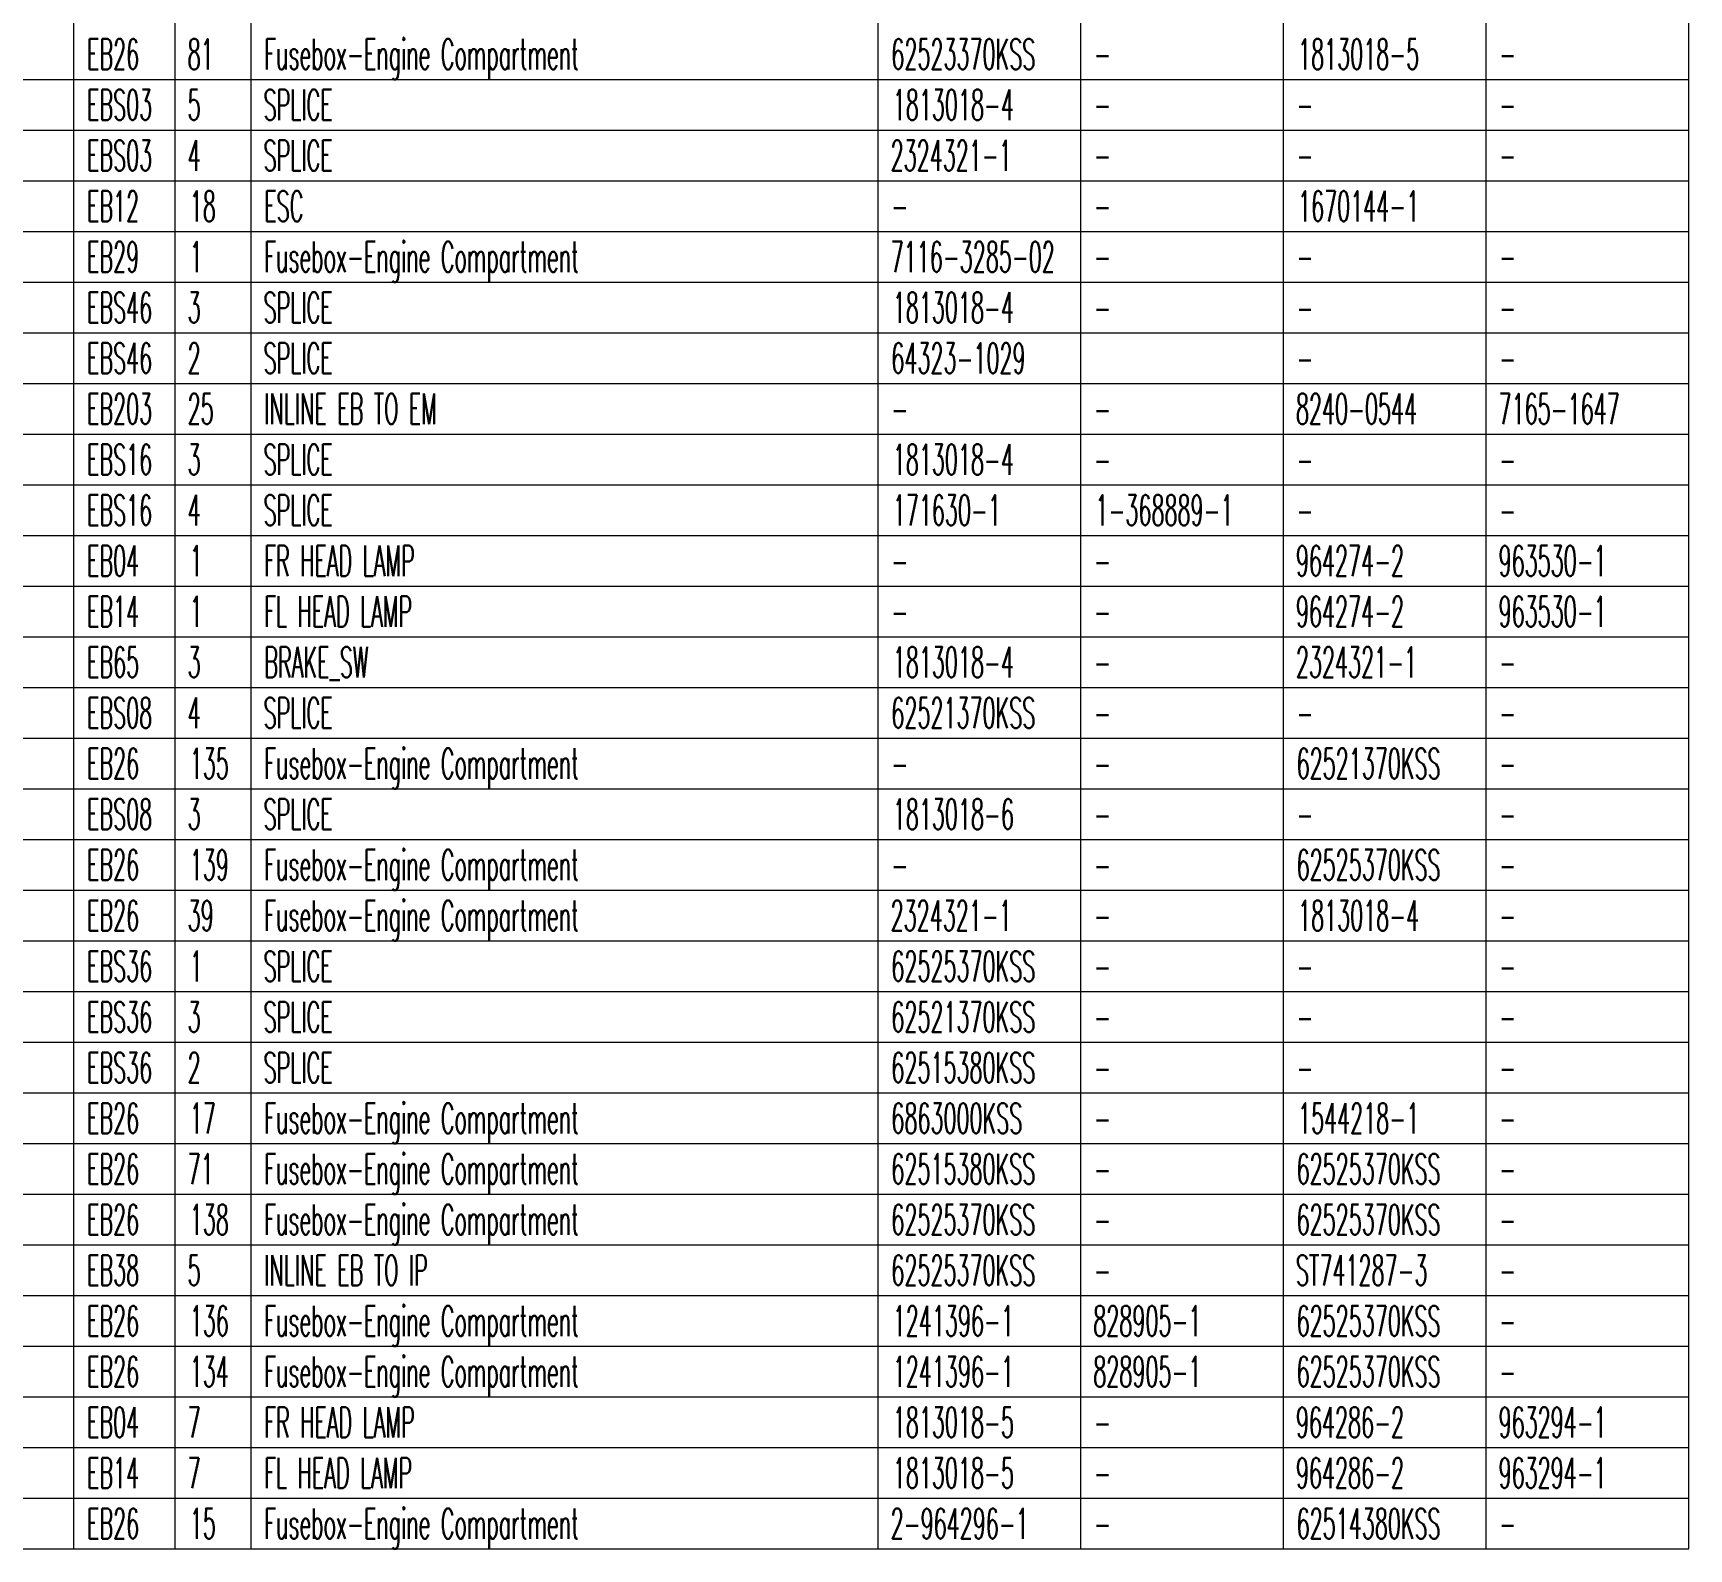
# Model space of a CAD drawing. Header units: inches. Extents: x 47316 to 59086, y 3141 to 11743.
# Drawn here: x 56353.2 to 56516.7, y 9728 to 9877.5 of the extents above; entities that cross this region are included whole.
import ezdxf

# ---------------------------------------------------------------- set-up
doc = ezdxf.new("R2010")
doc.units = ezdxf.units.IN
doc.header["$MEASUREMENT"] = 0
doc.styles.get("Standard").update_dxf_attribs({"font": ''})
doc.styles.get('Standard').set_extended_font_data('SimSun')

msp = doc.modelspace()

# ---------------------------------------------------------------- linework, layer by layer
at = {"color": 0, "linetype": 'Continuous', "lineweight": 15}
for p, q in [((56357.26, 9727.95), (56357.26, 10232.95)), ((56367.26, 9727.95), (56367.26, 10232.95)), ((56374.76, 9727.95), (56374.76, 10232.95)), ((56436.65, 9727.95), (56436.65, 10232.95)), ((56456.65, 9727.95), (56456.65, 10232.95)), ((56476.65, 9727.95), (56476.65, 10232.95)), ((56496.65, 9727.95), (56496.65, 10232.95)), ((56516.65, 9727.95), (56516.65, 10232.95)), ((56189.8, 9872.95), (56516.65, 9872.95)), ((56189.8, 9867.95), (56516.65, 9867.95)), ((56189.8, 9862.95), (56516.65, 9862.95)), ((56189.8, 9857.95), (56516.65, 9857.95)), ((56189.8, 9852.95), (56516.65, 9852.95)), ((56189.8, 9847.95), (56516.65, 9847.95)), ((56189.8, 9842.95), (56516.65, 9842.95)), ((56189.8, 9837.95), (56516.65, 9837.95)), ((56189.8, 9832.95), (56516.65, 9832.95)), ((56189.8, 9827.95), (56516.65, 9827.95)), ((56189.8, 9822.95), (56516.65, 9822.95)), ((56189.8, 9817.95), (56516.65, 9817.95)), ((56189.8, 9812.95), (56516.65, 9812.95)), ((56189.8, 9807.95), (56516.65, 9807.95)), ((56189.8, 9802.95), (56516.65, 9802.95)), ((56189.8, 9797.95), (56516.65, 9797.95)), ((56189.8, 9792.95), (56516.65, 9792.95)), ((56189.8, 9787.95), (56516.65, 9787.95)), ((56189.8, 9782.95), (56516.65, 9782.95)), ((56189.8, 9777.95), (56516.65, 9777.95)), ((56189.8, 9772.95), (56516.65, 9772.95)), ((56189.8, 9767.95), (56516.65, 9767.95)), ((56189.8, 9762.95), (56516.65, 9762.95)), ((56189.8, 9757.95), (56516.65, 9757.95)), ((56189.8, 9752.95), (56516.65, 9752.95)), ((56189.8, 9747.95), (56516.65, 9747.95)), ((56189.8, 9742.95), (56516.65, 9742.95)), ((56189.8, 9737.95), (56516.65, 9737.95)), ((56189.8, 9732.95), (56516.65, 9732.95)), ((56189.8, 9727.95), (56516.65, 9727.95))]:
    msp.add_line(p, q, dxfattribs=at)

# ---------------------------------------------------------------- texts
at = {"color": 7, "linetype": 'Continuous', "lineweight": 15, "char_height": 3, "attachment_point": 1}
for s, insert, width in [('\\Fromans.shx;\\W0.5000000000;\\T1.0000000000;\\o\\lEB26', (56358.55, 9876.95), 5.7143), ('\\Fromans.shx;\\W0.5000000000;\\T1.0000000000;\\o\\l81', (56368.48, 9876.95), 2.8571), ('\\Fromans.shx;\\W0.5000000000;\\T1.0000000000;\\o\\lFusebox-Engine Compartment', (56376.05, 9876.95), 34.8571), ('\\Fromans.shx;\\W0.5000000000;\\T1.0000000000;\\o\\l62523370KSS', (56437.94, 9876.95), 15.7857), ('\\Fromans.shx;\\W0.5000000000;\\T1.0000000000;\\o\\l1813018-5', (56478.08, 9876.95), 13.2857), ('\\Fromans.shx;\\W0.5000000000;\\T1.0000000000;\\o\\l-', (56457.94, 9876.95), 1.8571), ('\\Fromans.shx;\\W0.5000000000;\\T1.0000000000;\\o\\l-', (56497.94, 9876.95), 1.8571), ('\\Fromans.shx;\\W0.5000000000;\\T1.0000000000;\\o\\lEBS03', (56358.55, 9871.95), 7.1429), ('\\Fromans.shx;\\W0.5000000000;\\T1.0000000000;\\o\\l5', (56368.48, 9871.95), 1.4286), ('\\Fromans.shx;\\W0.5000000000;\\T1.0000000000;\\o\\lSPLICE', (56375.98, 9871.95), 7.5714), ('\\Fromans.shx;\\W0.5000000000;\\T1.0000000000;\\o\\l1813018-4', (56438.08, 9871.95), 13.2857), ('\\Fromans.shx;\\W0.5000000000;\\T1.0000000000;\\o\\l-', (56457.94, 9871.95), 1.8571), ('\\Fromans.shx;\\W0.5000000000;\\T1.0000000000;\\o\\l-', (56477.94, 9871.95), 1.8571), ('\\Fromans.shx;\\W0.5000000000;\\T1.0000000000;\\o\\l-', (56497.94, 9871.95), 1.8571), ('\\Fromans.shx;\\W0.5000000000;\\T1.0000000000;\\o\\lEBS03', (56358.55, 9866.95), 7.1429), ('\\Fromans.shx;\\W0.5000000000;\\T1.0000000000;\\o\\l4', (56368.48, 9866.95), 1.4286), ('\\Fromans.shx;\\W0.5000000000;\\T1.0000000000;\\o\\lSPLICE', (56375.98, 9866.95), 7.5714), ('\\Fromans.shx;\\W0.5000000000;\\T1.0000000000;\\o\\l2324321-1', (56437.87, 9866.95), 13.2857), ('\\Fromans.shx;\\W0.5000000000;\\T1.0000000000;\\o\\l-', (56457.94, 9866.95), 1.8571), ('\\Fromans.shx;\\W0.5000000000;\\T1.0000000000;\\o\\l-', (56477.94, 9866.95), 1.8571), ('\\Fromans.shx;\\W0.5000000000;\\T1.0000000000;\\o\\l-', (56497.94, 9866.95), 1.8571), ('\\Fromans.shx;\\W0.5000000000;\\T1.0000000000;\\o\\lEB12', (56358.55, 9861.95), 5.7143), ('\\Fromans.shx;\\W0.5000000000;\\T1.0000000000;\\o\\l18', (56368.69, 9861.95), 2.8571), ('\\Fromans.shx;\\W0.5000000000;\\T1.0000000000;\\o\\lESC', (56376.05, 9861.95), 4.2857), ('\\Fromans.shx;\\W0.5000000000;\\T1.0000000000;\\o\\l1670144-1', (56478.08, 9861.95), 13.2857), ('\\Fromans.shx;\\W0.5000000000;\\T1.0000000000;\\o\\l-', (56437.94, 9861.95), 1.8571), ('\\Fromans.shx;\\W0.5000000000;\\T1.0000000000;\\o\\l-', (56457.94, 9861.95), 1.8571), ('\\Fromans.shx;\\W0.5000000000;\\T1.0000000000;\\o\\lEB29', (56358.55, 9856.95), 5.7143), ('\\Fromans.shx;\\W0.5000000000;\\T1.0000000000;\\o\\l1', (56368.69, 9856.95), 1.4286), ('\\Fromans.shx;\\W0.5000000000;\\T1.0000000000;\\o\\lFusebox-Engine Compartment', (56376.05, 9856.95), 34.8571), ('\\Fromans.shx;\\W0.5000000000;\\T1.0000000000;\\o\\l7116-3285-02', (56437.87, 9856.95), 18), ('\\Fromans.shx;\\W0.5000000000;\\T1.0000000000;\\o\\l-', (56457.94, 9856.95), 1.8571), ('\\Fromans.shx;\\W0.5000000000;\\T1.0000000000;\\o\\l-', (56477.94, 9856.95), 1.8571), ('\\Fromans.shx;\\W0.5000000000;\\T1.0000000000;\\o\\l-', (56497.94, 9856.95), 1.8571), ('\\Fromans.shx;\\W0.5000000000;\\T1.0000000000;\\o\\lEBS46', (56358.55, 9851.95), 7.1429), ('\\Fromans.shx;\\W0.5000000000;\\T1.0000000000;\\o\\l3', (56368.48, 9851.95), 1.4286), ('\\Fromans.shx;\\W0.5000000000;\\T1.0000000000;\\o\\lSPLICE', (56375.98, 9851.95), 7.5714), ('\\Fromans.shx;\\W0.5000000000;\\T1.0000000000;\\o\\l1813018-4', (56438.08, 9851.95), 13.2857), ('\\Fromans.shx;\\W0.5000000000;\\T1.0000000000;\\o\\l-', (56457.94, 9851.95), 1.8571), ('\\Fromans.shx;\\W0.5000000000;\\T1.0000000000;\\o\\l-', (56477.94, 9851.95), 1.8571), ('\\Fromans.shx;\\W0.5000000000;\\T1.0000000000;\\o\\l-', (56497.94, 9851.95), 1.8571), ('\\Fromans.shx;\\W0.5000000000;\\T1.0000000000;\\o\\lEBS46', (56358.55, 9846.95), 7.1429), ('\\Fromans.shx;\\W0.5000000000;\\T1.0000000000;\\o\\l2', (56368.48, 9846.95), 1.4286), ('\\Fromans.shx;\\W0.5000000000;\\T1.0000000000;\\o\\lSPLICE', (56375.98, 9846.95), 7.5714), ('\\Fromans.shx;\\W0.5000000000;\\T1.0000000000;\\o\\l64323-1029', (56437.94, 9846.95), 14.7143), ('\\Fromans.shx;\\W0.5000000000;\\T1.0000000000;\\o\\l-', (56477.94, 9846.95), 1.8571), ('\\Fromans.shx;\\W0.5000000000;\\T1.0000000000;\\o\\l-', (56497.94, 9846.95), 1.8571), ('\\Fromans.shx;\\W0.5000000000;\\T1.0000000000;\\o\\lEB203', (56358.55, 9841.95), 7.1429), ('\\Fromans.shx;\\W0.5000000000;\\T1.0000000000;\\o\\l25', (56368.48, 9841.95), 2.8571), ('\\Fromans.shx;\\W0.5000000000;\\T1.0000000000;\\o\\lINLINE EB TO EM', (56376.05, 9841.95), 20), ('\\Fromans.shx;\\W0.5000000000;\\T1.0000000000;\\o\\l8240-0544', (56477.87, 9841.95), 13.2857), ('\\Fromans.shx;\\W0.5000000000;\\T1.0000000000;\\o\\l7165-1647', (56497.87, 9841.95), 13.2857), ('\\Fromans.shx;\\W0.5000000000;\\T1.0000000000;\\o\\l-', (56437.94, 9841.95), 1.8571), ('\\Fromans.shx;\\W0.5000000000;\\T1.0000000000;\\o\\l-', (56457.94, 9841.95), 1.8571), ('\\Fromans.shx;\\W0.5000000000;\\T1.0000000000;\\o\\lEBS16', (56358.55, 9836.95), 7.1429), ('\\Fromans.shx;\\W0.5000000000;\\T1.0000000000;\\o\\l3', (56368.48, 9836.95), 1.4286), ('\\Fromans.shx;\\W0.5000000000;\\T1.0000000000;\\o\\lSPLICE', (56375.98, 9836.95), 7.5714), ('\\Fromans.shx;\\W0.5000000000;\\T1.0000000000;\\o\\l1813018-4', (56438.08, 9836.95), 13.2857), ('\\Fromans.shx;\\W0.5000000000;\\T1.0000000000;\\o\\l-', (56457.94, 9836.95), 1.8571), ('\\Fromans.shx;\\W0.5000000000;\\T1.0000000000;\\o\\l-', (56477.94, 9836.95), 1.8571), ('\\Fromans.shx;\\W0.5000000000;\\T1.0000000000;\\o\\l-', (56497.94, 9836.95), 1.8571), ('\\Fromans.shx;\\W0.5000000000;\\T1.0000000000;\\o\\lEBS16', (56358.55, 9831.95), 7.1429), ('\\Fromans.shx;\\W0.5000000000;\\T1.0000000000;\\o\\l4', (56368.48, 9831.95), 1.4286), ('\\Fromans.shx;\\W0.5000000000;\\T1.0000000000;\\o\\lSPLICE', (56375.98, 9831.95), 7.5714), ('\\Fromans.shx;\\W0.5000000000;\\T1.0000000000;\\o\\l171630-1', (56438.08, 9831.95), 11.8571), ('\\Fromans.shx;\\W0.5000000000;\\T1.0000000000;\\o\\l1-368889-1', (56458.08, 9831.95), 15.1429), ('\\Fromans.shx;\\W0.5000000000;\\T1.0000000000;\\o\\l-', (56477.94, 9831.95), 1.8571), ('\\Fromans.shx;\\W0.5000000000;\\T1.0000000000;\\o\\l-', (56497.94, 9831.95), 1.8571), ('\\Fromans.shx;\\W0.5000000000;\\T1.0000000000;\\o\\lEB04', (56358.55, 9826.95), 5.7143), ('\\Fromans.shx;\\W0.5000000000;\\T1.0000000000;\\o\\l1', (56368.69, 9826.95), 1.4286), ('\\Fromans.shx;\\W0.5000000000;\\T1.0000000000;\\o\\lFR HEAD LAMP', (56376.05, 9826.95), 17.2143), ('\\Fromans.shx;\\W0.5000000000;\\T1.0000000000;\\o\\l964274-2', (56477.87, 9826.95), 11.8571), ('\\Fromans.shx;\\W0.5000000000;\\T1.0000000000;\\o\\l963530-1', (56497.87, 9826.95), 11.8571), ('\\Fromans.shx;\\W0.5000000000;\\T1.0000000000;\\o\\l-', (56437.94, 9826.95), 1.8571), ('\\Fromans.shx;\\W0.5000000000;\\T1.0000000000;\\o\\l-', (56457.94, 9826.95), 1.8571), ('\\Fromans.shx;\\W0.5000000000;\\T1.0000000000;\\o\\lEB14', (56358.55, 9821.95), 5.7143), ('\\Fromans.shx;\\W0.5000000000;\\T1.0000000000;\\o\\l1', (56368.69, 9821.95), 1.4286), ('\\Fromans.shx;\\W0.5000000000;\\T1.0000000000;\\o\\lFL HEAD LAMP', (56376.05, 9821.95), 16.9286), ('\\Fromans.shx;\\W0.5000000000;\\T1.0000000000;\\o\\l964274-2', (56477.87, 9821.95), 11.8571), ('\\Fromans.shx;\\W0.5000000000;\\T1.0000000000;\\o\\l963530-1', (56497.87, 9821.95), 11.8571), ('\\Fromans.shx;\\W0.5000000000;\\T1.0000000000;\\o\\l-', (56437.94, 9821.95), 1.8571), ('\\Fromans.shx;\\W0.5000000000;\\T1.0000000000;\\o\\l-', (56457.94, 9821.95), 1.8571), ('\\Fromans.shx;\\W0.5000000000;\\T1.0000000000;\\o\\lEB65', (56358.55, 9816.95), 5.7143), ('\\Fromans.shx;\\W0.5000000000;\\T1.0000000000;\\o\\l3', (56368.48, 9816.95), 1.4286), ('\\Fromans.shx;\\W0.5000000000;\\T1.0000000000;\\o\\lBRAKE_SW', (56376.05, 9816.95), 12), ('\\Fromans.shx;\\W0.5000000000;\\T1.0000000000;\\o\\l1813018-4', (56438.08, 9816.95), 13.2857), ('\\Fromans.shx;\\W0.5000000000;\\T1.0000000000;\\o\\l2324321-1', (56477.87, 9816.95), 13.2857), ('\\Fromans.shx;\\W0.5000000000;\\T1.0000000000;\\o\\l-', (56457.94, 9816.95), 1.8571), ('\\Fromans.shx;\\W0.5000000000;\\T1.0000000000;\\o\\l-', (56497.94, 9816.95), 1.8571), ('\\Fromans.shx;\\W0.5000000000;\\T1.0000000000;\\o\\lEBS08', (56358.55, 9811.95), 7.1429), ('\\Fromans.shx;\\W0.5000000000;\\T1.0000000000;\\o\\l4', (56368.48, 9811.95), 1.4286), ('\\Fromans.shx;\\W0.5000000000;\\T1.0000000000;\\o\\lSPLICE', (56375.98, 9811.95), 7.5714), ('\\Fromans.shx;\\W0.5000000000;\\T1.0000000000;\\o\\l62521370KSS', (56437.94, 9811.95), 15.7857), ('\\Fromans.shx;\\W0.5000000000;\\T1.0000000000;\\o\\l-', (56457.94, 9811.95), 1.8571), ('\\Fromans.shx;\\W0.5000000000;\\T1.0000000000;\\o\\l-', (56477.94, 9811.95), 1.8571), ('\\Fromans.shx;\\W0.5000000000;\\T1.0000000000;\\o\\l-', (56497.94, 9811.95), 1.8571), ('\\Fromans.shx;\\W0.5000000000;\\T1.0000000000;\\o\\lEB26', (56358.55, 9806.95), 5.7143), ('\\Fromans.shx;\\W0.5000000000;\\T1.0000000000;\\o\\l135', (56368.69, 9806.95), 4.2857), ('\\Fromans.shx;\\W0.5000000000;\\T1.0000000000;\\o\\lFusebox-Engine Compartment', (56376.05, 9806.95), 34.8571), ('\\Fromans.shx;\\W0.5000000000;\\T1.0000000000;\\o\\l62521370KSS', (56477.94, 9806.95), 15.7857), ('\\Fromans.shx;\\W0.5000000000;\\T1.0000000000;\\o\\l-', (56437.94, 9806.95), 1.8571), ('\\Fromans.shx;\\W0.5000000000;\\T1.0000000000;\\o\\l-', (56457.94, 9806.95), 1.8571), ('\\Fromans.shx;\\W0.5000000000;\\T1.0000000000;\\o\\l-', (56497.94, 9806.95), 1.8571), ('\\Fromans.shx;\\W0.5000000000;\\T1.0000000000;\\o\\lEBS08', (56358.55, 9801.95), 7.1429), ('\\Fromans.shx;\\W0.5000000000;\\T1.0000000000;\\o\\l3', (56368.48, 9801.95), 1.4286), ('\\Fromans.shx;\\W0.5000000000;\\T1.0000000000;\\o\\lSPLICE', (56375.98, 9801.95), 7.5714), ('\\Fromans.shx;\\W0.5000000000;\\T1.0000000000;\\o\\l1813018-6', (56438.08, 9801.95), 13.2857), ('\\Fromans.shx;\\W0.5000000000;\\T1.0000000000;\\o\\l-', (56457.94, 9801.95), 1.8571), ('\\Fromans.shx;\\W0.5000000000;\\T1.0000000000;\\o\\l-', (56477.94, 9801.95), 1.8571), ('\\Fromans.shx;\\W0.5000000000;\\T1.0000000000;\\o\\l-', (56497.94, 9801.95), 1.8571), ('\\Fromans.shx;\\W0.5000000000;\\T1.0000000000;\\o\\lEB26', (56358.55, 9796.95), 5.7143), ('\\Fromans.shx;\\W0.5000000000;\\T1.0000000000;\\o\\l139', (56368.69, 9796.95), 4.2857), ('\\Fromans.shx;\\W0.5000000000;\\T1.0000000000;\\o\\lFusebox-Engine Compartment', (56376.05, 9796.95), 34.8571), ('\\Fromans.shx;\\W0.5000000000;\\T1.0000000000;\\o\\l62525370KSS', (56477.94, 9796.95), 15.7857), ('\\Fromans.shx;\\W0.5000000000;\\T1.0000000000;\\o\\l-', (56437.94, 9796.95), 1.8571), ('\\Fromans.shx;\\W0.5000000000;\\T1.0000000000;\\o\\l-', (56457.94, 9796.95), 1.8571), ('\\Fromans.shx;\\W0.5000000000;\\T1.0000000000;\\o\\l-', (56497.94, 9796.95), 1.8571), ('\\Fromans.shx;\\W0.5000000000;\\T1.0000000000;\\o\\lEB26', (56358.55, 9791.95), 5.7143), ('\\Fromans.shx;\\W0.5000000000;\\T1.0000000000;\\o\\l39', (56368.48, 9791.95), 2.8571), ('\\Fromans.shx;\\W0.5000000000;\\T1.0000000000;\\o\\lFusebox-Engine Compartment', (56376.05, 9791.95), 34.8571), ('\\Fromans.shx;\\W0.5000000000;\\T1.0000000000;\\o\\l2324321-1', (56437.87, 9791.95), 13.2857), ('\\Fromans.shx;\\W0.5000000000;\\T1.0000000000;\\o\\l1813018-4', (56478.08, 9791.95), 13.2857), ('\\Fromans.shx;\\W0.5000000000;\\T1.0000000000;\\o\\l-', (56457.94, 9791.95), 1.8571), ('\\Fromans.shx;\\W0.5000000000;\\T1.0000000000;\\o\\l-', (56497.94, 9791.95), 1.8571), ('\\Fromans.shx;\\W0.5000000000;\\T1.0000000000;\\o\\lEBS36', (56358.55, 9786.95), 7.1429), ('\\Fromans.shx;\\W0.5000000000;\\T1.0000000000;\\o\\l1', (56368.69, 9786.95), 1.4286), ('\\Fromans.shx;\\W0.5000000000;\\T1.0000000000;\\o\\lSPLICE', (56375.98, 9786.95), 7.5714), ('\\Fromans.shx;\\W0.5000000000;\\T1.0000000000;\\o\\l62525370KSS', (56437.94, 9786.95), 15.7857), ('\\Fromans.shx;\\W0.5000000000;\\T1.0000000000;\\o\\l-', (56457.94, 9786.95), 1.8571), ('\\Fromans.shx;\\W0.5000000000;\\T1.0000000000;\\o\\l-', (56477.94, 9786.95), 1.8571), ('\\Fromans.shx;\\W0.5000000000;\\T1.0000000000;\\o\\l-', (56497.94, 9786.95), 1.8571), ('\\Fromans.shx;\\W0.5000000000;\\T1.0000000000;\\o\\lEBS36', (56358.55, 9781.95), 7.1429), ('\\Fromans.shx;\\W0.5000000000;\\T1.0000000000;\\o\\l3', (56368.48, 9781.95), 1.4286), ('\\Fromans.shx;\\W0.5000000000;\\T1.0000000000;\\o\\lSPLICE', (56375.98, 9781.95), 7.5714), ('\\Fromans.shx;\\W0.5000000000;\\T1.0000000000;\\o\\l62521370KSS', (56437.94, 9781.95), 15.7857), ('\\Fromans.shx;\\W0.5000000000;\\T1.0000000000;\\o\\l-', (56457.94, 9781.95), 1.8571), ('\\Fromans.shx;\\W0.5000000000;\\T1.0000000000;\\o\\l-', (56477.94, 9781.95), 1.8571), ('\\Fromans.shx;\\W0.5000000000;\\T1.0000000000;\\o\\l-', (56497.94, 9781.95), 1.8571), ('\\Fromans.shx;\\W0.5000000000;\\T1.0000000000;\\o\\lEBS36', (56358.55, 9776.95), 7.1429), ('\\Fromans.shx;\\W0.5000000000;\\T1.0000000000;\\o\\l2', (56368.48, 9776.95), 1.4286), ('\\Fromans.shx;\\W0.5000000000;\\T1.0000000000;\\o\\lSPLICE', (56375.98, 9776.95), 7.5714), ('\\Fromans.shx;\\W0.5000000000;\\T1.0000000000;\\o\\l62515380KSS', (56437.94, 9776.95), 15.7857), ('\\Fromans.shx;\\W0.5000000000;\\T1.0000000000;\\o\\l-', (56457.94, 9776.95), 1.8571), ('\\Fromans.shx;\\W0.5000000000;\\T1.0000000000;\\o\\l-', (56477.94, 9776.95), 1.8571), ('\\Fromans.shx;\\W0.5000000000;\\T1.0000000000;\\o\\l-', (56497.94, 9776.95), 1.8571), ('\\Fromans.shx;\\W0.5000000000;\\T1.0000000000;\\o\\lEB26', (56358.55, 9771.95), 5.7143), ('\\Fromans.shx;\\W0.5000000000;\\T1.0000000000;\\o\\l17', (56368.69, 9771.95), 2.8571), ('\\Fromans.shx;\\W0.5000000000;\\T1.0000000000;\\o\\lFusebox-Engine Compartment', (56376.05, 9771.95), 34.8571), ('\\Fromans.shx;\\W0.5000000000;\\T1.0000000000;\\o\\l6863000KSS', (56437.94, 9771.95), 14.3571), ('\\Fromans.shx;\\W0.5000000000;\\T1.0000000000;\\o\\l1544218-1', (56478.08, 9771.95), 13.2857), ('\\Fromans.shx;\\W0.5000000000;\\T1.0000000000;\\o\\l-', (56457.94, 9771.95), 1.8571), ('\\Fromans.shx;\\W0.5000000000;\\T1.0000000000;\\o\\l-', (56497.94, 9771.95), 1.8571), ('\\Fromans.shx;\\W0.5000000000;\\T1.0000000000;\\o\\lEB26', (56358.55, 9766.95), 5.7143), ('\\Fromans.shx;\\W0.5000000000;\\T1.0000000000;\\o\\l71', (56368.48, 9766.95), 2.8571), ('\\Fromans.shx;\\W0.5000000000;\\T1.0000000000;\\o\\lFusebox-Engine Compartment', (56376.05, 9766.95), 34.8571), ('\\Fromans.shx;\\W0.5000000000;\\T1.0000000000;\\o\\l62515380KSS', (56437.94, 9766.95), 15.7857), ('\\Fromans.shx;\\W0.5000000000;\\T1.0000000000;\\o\\l62525370KSS', (56477.94, 9766.95), 15.7857), ('\\Fromans.shx;\\W0.5000000000;\\T1.0000000000;\\o\\l-', (56457.94, 9766.95), 1.8571), ('\\Fromans.shx;\\W0.5000000000;\\T1.0000000000;\\o\\l-', (56497.94, 9766.95), 1.8571), ('\\Fromans.shx;\\W0.5000000000;\\T1.0000000000;\\o\\lEB26', (56358.55, 9761.95), 5.7143), ('\\Fromans.shx;\\W0.5000000000;\\T1.0000000000;\\o\\l138', (56368.69, 9761.95), 4.2857), ('\\Fromans.shx;\\W0.5000000000;\\T1.0000000000;\\o\\lFusebox-Engine Compartment', (56376.05, 9761.95), 34.8571), ('\\Fromans.shx;\\W0.5000000000;\\T1.0000000000;\\o\\l62525370KSS', (56437.94, 9761.95), 15.7857), ('\\Fromans.shx;\\W0.5000000000;\\T1.0000000000;\\o\\l62525370KSS', (56477.94, 9761.95), 15.7857), ('\\Fromans.shx;\\W0.5000000000;\\T1.0000000000;\\o\\l-', (56457.94, 9761.95), 1.8571), ('\\Fromans.shx;\\W0.5000000000;\\T1.0000000000;\\o\\l-', (56497.94, 9761.95), 1.8571), ('\\Fromans.shx;\\W0.5000000000;\\T1.0000000000;\\o\\lEB38', (56358.55, 9756.95), 5.7143), ('\\Fromans.shx;\\W0.5000000000;\\T1.0000000000;\\o\\l5', (56368.48, 9756.95), 1.4286), ('\\Fromans.shx;\\W0.5000000000;\\T1.0000000000;\\o\\lINLINE EB TO IP', (56376.05, 9756.95), 19), ('\\Fromans.shx;\\W0.5000000000;\\T1.0000000000;\\o\\l62525370KSS', (56437.94, 9756.95), 15.7857), ('\\Fromans.shx;\\W0.5000000000;\\T1.0000000000;\\o\\lST741287-3', (56477.87, 9756.95), 14.4286), ('\\Fromans.shx;\\W0.5000000000;\\T1.0000000000;\\o\\l-', (56457.94, 9756.95), 1.8571), ('\\Fromans.shx;\\W0.5000000000;\\T1.0000000000;\\o\\l-', (56497.94, 9756.95), 1.8571), ('\\Fromans.shx;\\W0.5000000000;\\T1.0000000000;\\o\\lEB26', (56358.55, 9751.95), 5.7143), ('\\Fromans.shx;\\W0.5000000000;\\T1.0000000000;\\o\\l136', (56368.69, 9751.95), 4.2857), ('\\Fromans.shx;\\W0.5000000000;\\T1.0000000000;\\o\\lFusebox-Engine Compartment', (56376.05, 9751.95), 34.8571), ('\\Fromans.shx;\\W0.5000000000;\\T1.0000000000;\\o\\l1241396-1', (56438.08, 9751.95), 13.2857), ('\\Fromans.shx;\\W0.5000000000;\\T1.0000000000;\\o\\l828905-1', (56457.87, 9751.95), 11.8571), ('\\Fromans.shx;\\W0.5000000000;\\T1.0000000000;\\o\\l62525370KSS', (56477.94, 9751.95), 15.7857), ('\\Fromans.shx;\\W0.5000000000;\\T1.0000000000;\\o\\l-', (56497.94, 9751.95), 1.8571), ('\\Fromans.shx;\\W0.5000000000;\\T1.0000000000;\\o\\lEB26', (56358.55, 9746.95), 5.7143), ('\\Fromans.shx;\\W0.5000000000;\\T1.0000000000;\\o\\l134', (56368.69, 9746.95), 4.2857), ('\\Fromans.shx;\\W0.5000000000;\\T1.0000000000;\\o\\lFusebox-Engine Compartment', (56376.05, 9746.95), 34.8571), ('\\Fromans.shx;\\W0.5000000000;\\T1.0000000000;\\o\\l1241396-1', (56438.08, 9746.95), 13.2857), ('\\Fromans.shx;\\W0.5000000000;\\T1.0000000000;\\o\\l828905-1', (56457.87, 9746.95), 11.8571), ('\\Fromans.shx;\\W0.5000000000;\\T1.0000000000;\\o\\l62525370KSS', (56477.94, 9746.95), 15.7857), ('\\Fromans.shx;\\W0.5000000000;\\T1.0000000000;\\o\\l-', (56497.94, 9746.95), 1.8571), ('\\Fromans.shx;\\W0.5000000000;\\T1.0000000000;\\o\\lEB04', (56358.55, 9741.95), 5.7143), ('\\Fromans.shx;\\W0.5000000000;\\T1.0000000000;\\o\\l7', (56368.48, 9741.95), 1.4286), ('\\Fromans.shx;\\W0.5000000000;\\T1.0000000000;\\o\\lFR HEAD LAMP', (56376.05, 9741.95), 17.2143), ('\\Fromans.shx;\\W0.5000000000;\\T1.0000000000;\\o\\l1813018-5', (56438.08, 9741.95), 13.2857), ('\\Fromans.shx;\\W0.5000000000;\\T1.0000000000;\\o\\l964286-2', (56477.87, 9741.95), 11.8571), ('\\Fromans.shx;\\W0.5000000000;\\T1.0000000000;\\o\\l963294-1', (56497.87, 9741.95), 11.8571), ('\\Fromans.shx;\\W0.5000000000;\\T1.0000000000;\\o\\l-', (56457.94, 9741.95), 1.8571), ('\\Fromans.shx;\\W0.5000000000;\\T1.0000000000;\\o\\lEB14', (56358.55, 9736.95), 5.7143), ('\\Fromans.shx;\\W0.5000000000;\\T1.0000000000;\\o\\l7', (56368.48, 9736.95), 1.4286), ('\\Fromans.shx;\\W0.5000000000;\\T1.0000000000;\\o\\lFL HEAD LAMP', (56376.05, 9736.95), 16.9286), ('\\Fromans.shx;\\W0.5000000000;\\T1.0000000000;\\o\\l1813018-5', (56438.08, 9736.95), 13.2857), ('\\Fromans.shx;\\W0.5000000000;\\T1.0000000000;\\o\\l964286-2', (56477.87, 9736.95), 11.8571), ('\\Fromans.shx;\\W0.5000000000;\\T1.0000000000;\\o\\l963294-1', (56497.87, 9736.95), 11.8571), ('\\Fromans.shx;\\W0.5000000000;\\T1.0000000000;\\o\\l-', (56457.94, 9736.95), 1.8571), ('\\Fromans.shx;\\W0.5000000000;\\T1.0000000000;\\o\\lFusebox-Engine Compartment', (56376.05, 9731.95), 34.8571), ('\\Fromans.shx;\\W0.5000000000;\\T1.0000000000;\\o\\lEB26', (56358.55, 9731.95), 5.7143), ('\\Fromans.shx;\\W0.5000000000;\\T1.0000000000;\\o\\l15', (56368.69, 9731.95), 2.8571), ('\\Fromans.shx;\\W0.5000000000;\\T1.0000000000;\\o\\l2-964296-1', (56437.87, 9731.95), 15.1429), ('\\Fromans.shx;\\W0.5000000000;\\T1.0000000000;\\o\\l62514380KSS', (56477.94, 9731.95), 15.7857), ('\\Fromans.shx;\\W0.5000000000;\\T1.0000000000;\\o\\l-', (56457.94, 9731.95), 1.8571), ('\\Fromans.shx;\\W0.5000000000;\\T1.0000000000;\\o\\l-', (56497.94, 9731.95), 1.8571)]:
    msp.add_mtext(s, dxfattribs=dict(at, insert=insert, width=width))

doc.saveas('drawing.dxf')
